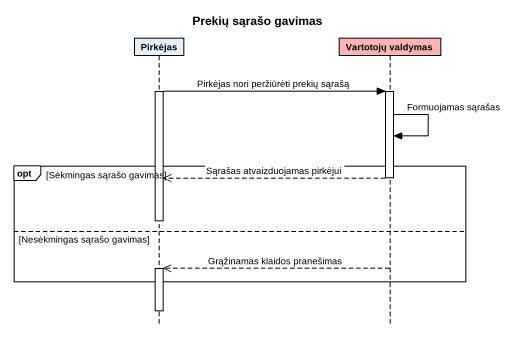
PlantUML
@startuml
title Prekių sąrašo gavimas
hide footbox
participant Pirkėjas
participant "Vartotojų valdymas" as Vartotojų_valdymas #FFB4B4

activate Pirkėjas
Pirkėjas -> Vartotojų_valdymas : Pirkėjas nori peržiūrėti prekių sąrašą
activate Vartotojų_valdymas
Vartotojų_valdymas -> Vartotojų_valdymas : Formuojamas sąrašas
opt Sėkmingas sąrašo gavimas
  Vartotojų_valdymas -->> Pirkėjas : Sąrašas atvaizduojamas pirkėjui
  deactivate Vartotojų_valdymas
  deactivate Pirkėjas
else Nesėkmingas sąrašo gavimas
  Vartotojų_valdymas -->> Pirkėjas : Grąžinamas klaidos pranešimas
  activate Pirkėjas
end
deactivate Pirkėjas
@enduml
